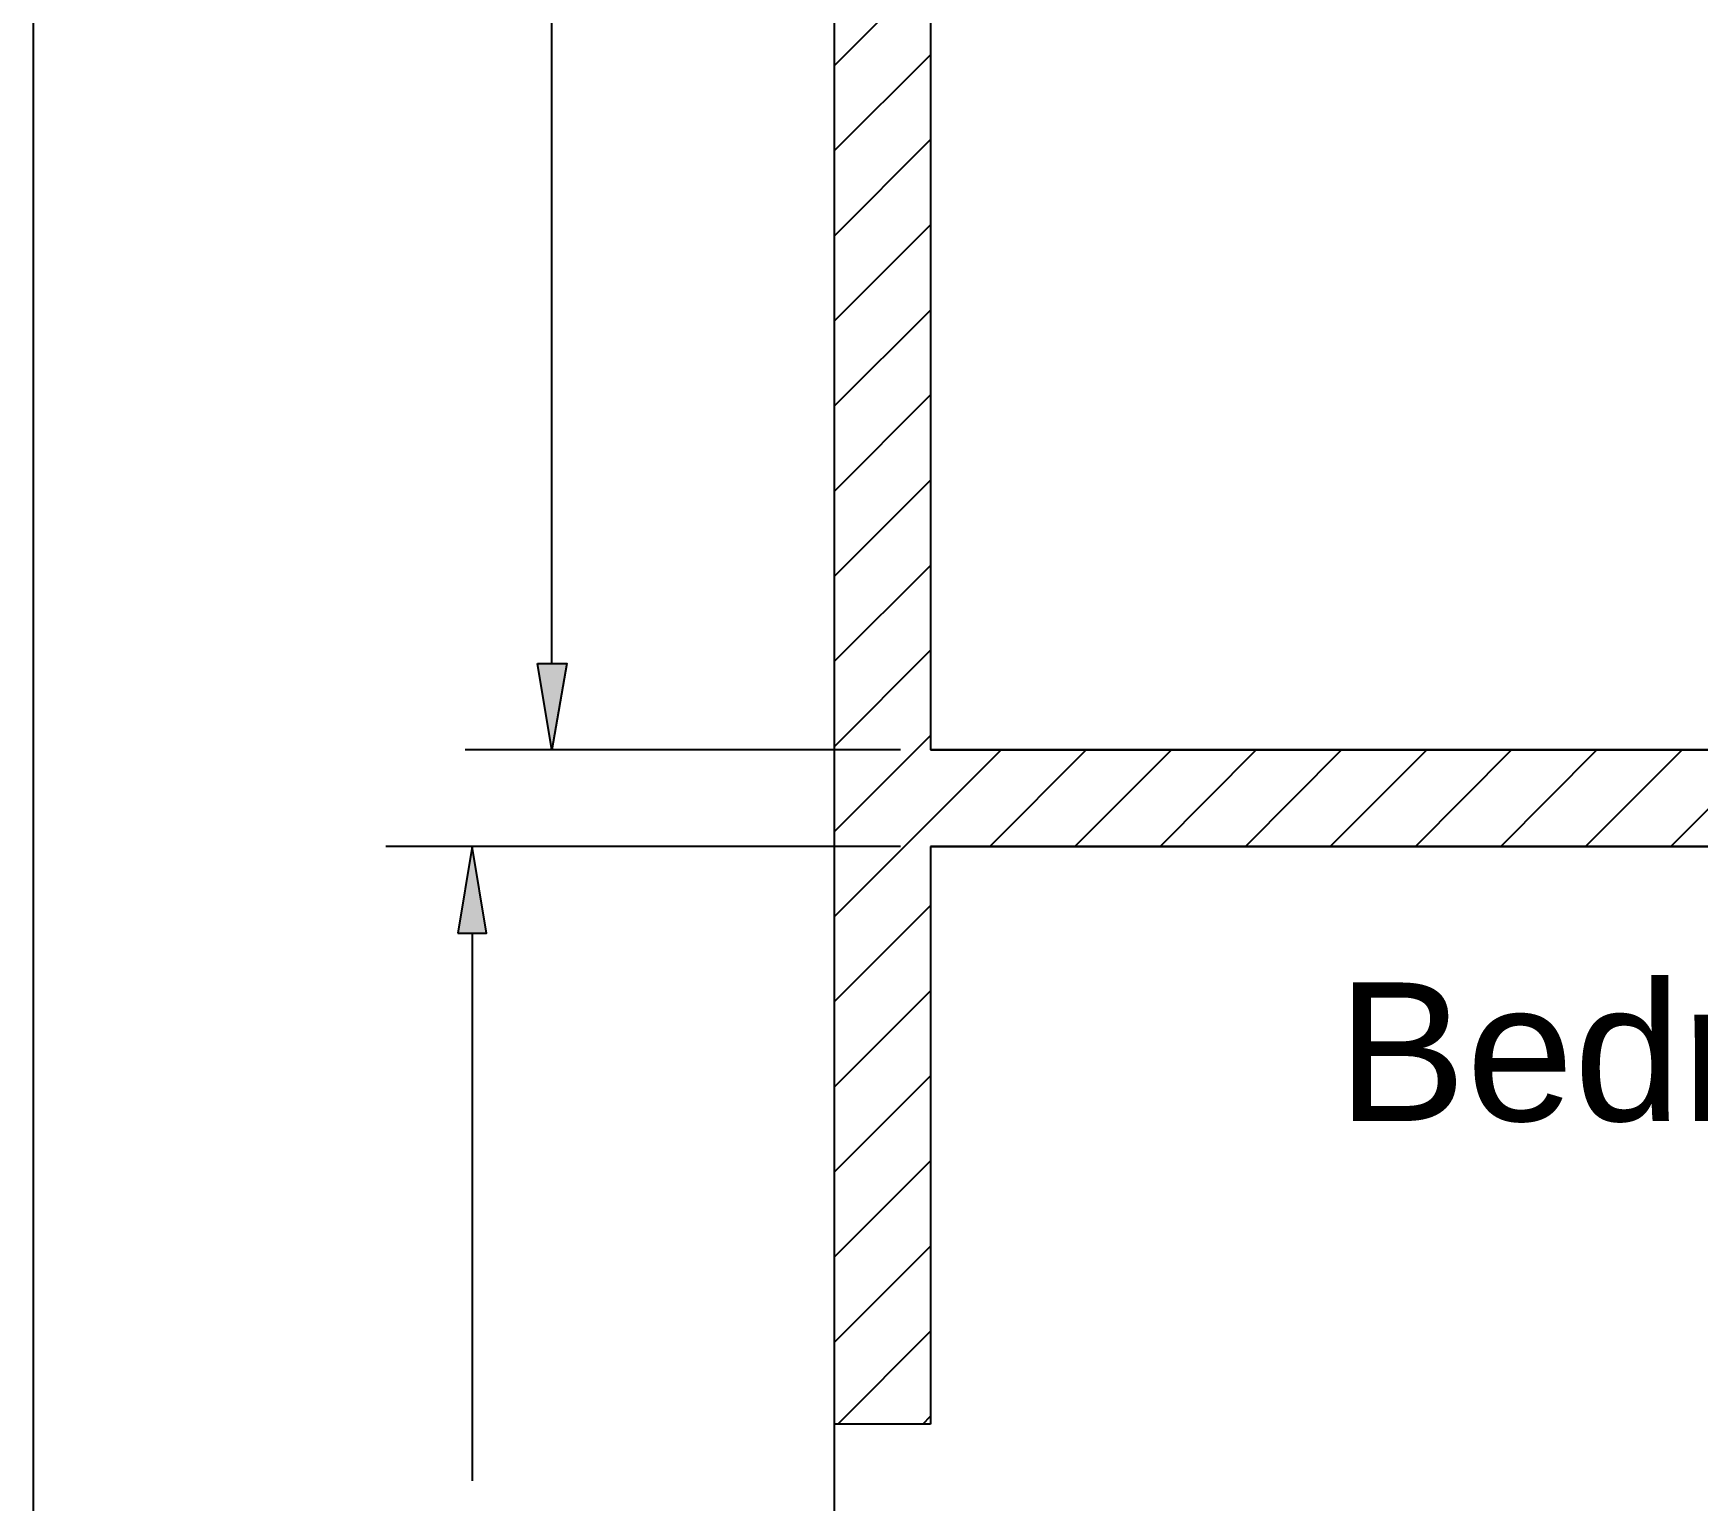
# Model space of a CAD drawing. Header units: millimetres. Extents: x 43 to 258, y 87 to 343.
# Drawn here: x 48.3 to 88.79, y 248.39 to 284.09 of the extents above; entities that cross this region are included whole.
import ezdxf

# ---------------------------------------------------------------- set-up
doc = ezdxf.new("R2010")
doc.units = ezdxf.units.MM
doc.header["$MEASUREMENT"] = 0
doc.layers.get('0').update_dxf_attribs({"linetype": 'CONTINUOUS'})
doc.styles.add('Arial$001H0', font='')
doc.styles.get('Arial$001H0').set_extended_font_data('Arial')

msp = doc.modelspace()

# ---------------------------------------------------------------- hatches: boundary and pattern name
at = {"true_color": 0x000006}
for points in [[(60.565, 268.764), (61.274, 268.764), (60.914, 266.658)], [(58.628, 262.202), (59.327, 262.202), (58.977, 264.308)]]:
    msp.add_hatch(color=0, dxfattribs=at).paths.add_polyline_path(points)

# ---------------------------------------------------------------- linework, layer by layer
at = {"color": 0, "linetype": 'Continuous', "lineweight": 25, "true_color": 0x000007}
for p, q in [((67.783, 315.849), (67.783, 87.461)), ((70.122, 313.499), (70.122, 266.658)), ((67.783, 283.305), (70.122, 285.644)), ((67.783, 281.231), (70.122, 283.57)), ((67.783, 279.157), (70.122, 281.506)), ((67.783, 277.093), (70.122, 279.432)), ((67.783, 275.018), (70.122, 277.357)), ((67.783, 272.944), (70.122, 275.294)), ((67.783, 270.88), (70.122, 273.219)), ((67.783, 268.806), (70.122, 271.145)), ((67.783, 266.732), (70.122, 269.081)), ((67.783, 264.668), (70.122, 267.007)), ((67.783, 262.594), (71.847, 266.658)), ((104.094, 266.658), (70.122, 266.658)), ((71.572, 264.308), (73.91, 266.658)), ((73.635, 264.308), (75.985, 266.658)), ((75.71, 264.308), (78.049, 266.658)), ((77.784, 264.308), (80.123, 266.658)), ((79.848, 264.308), (82.197, 266.658)), ((81.922, 264.308), (84.261, 266.658)), ((83.996, 264.308), (86.335, 266.658)), ((86.06, 264.308), (88.41, 266.658)), ((88.134, 264.308), (90.473, 266.658)), ((104.094, 264.308), (70.122, 264.308)), ((70.122, 264.308), (70.122, 250.253)), ((67.783, 260.53), (70.122, 262.869)), ((67.783, 258.456), (70.122, 260.794)), ((67.783, 256.381), (70.122, 258.731)), ((67.783, 254.317), (70.122, 256.656)), ((67.783, 252.243), (70.122, 254.582)), ((67.867, 250.253), (70.122, 252.518)), ((70.122, 250.253), (67.783, 250.253)), ((69.942, 250.253), (70.122, 250.444))]:
    msp.add_line(p, q, dxfattribs=at)
at = {"color": 0, "linetype": 'Continuous', "lineweight": 25, "true_color": 0x000006}
for p, q in [((48.299, 313.743), (48.299, 203.782)), ((60.914, 268.764), (60.914, 287.951)), ((69.391, 266.658), (58.808, 266.658)), ((69.391, 264.308), (56.871, 264.308)), ((58.977, 262.202), (58.977, 248.878))]:
    msp.add_line(p, q, dxfattribs=at)
at = {"color": 0, "linetype": 'Continuous', "lineweight": -2, "true_color": 0x000006}
for points in [[(60.565, 268.764), (61.274, 268.764), (60.914, 266.658)], [(58.628, 262.202), (59.327, 262.202), (58.977, 264.308)]]:
    msp.add_lwpolyline(points, close=True, dxfattribs=at)
at = {"color": 0, "linetype": 'Continuous', "lineweight": 25, "true_color": 0x000007}
for points in [[(70.122, 266.658), (116.974, 266.658), (114.635, 266.658)], [(70.122, 264.308), (116.974, 264.308), (114.635, 264.308)]]:
    msp.add_lwpolyline(points, dxfattribs=at)

# ---------------------------------------------------------------- texts
at = {"color": 0, "true_color": 0xf8991e, "style": 'Arial$001H0'}
msp.add_text('Bedroom', height=3.3697, dxfattribs=at).set_placement((80.017, 257.63))

doc.saveas('drawing.dxf')
